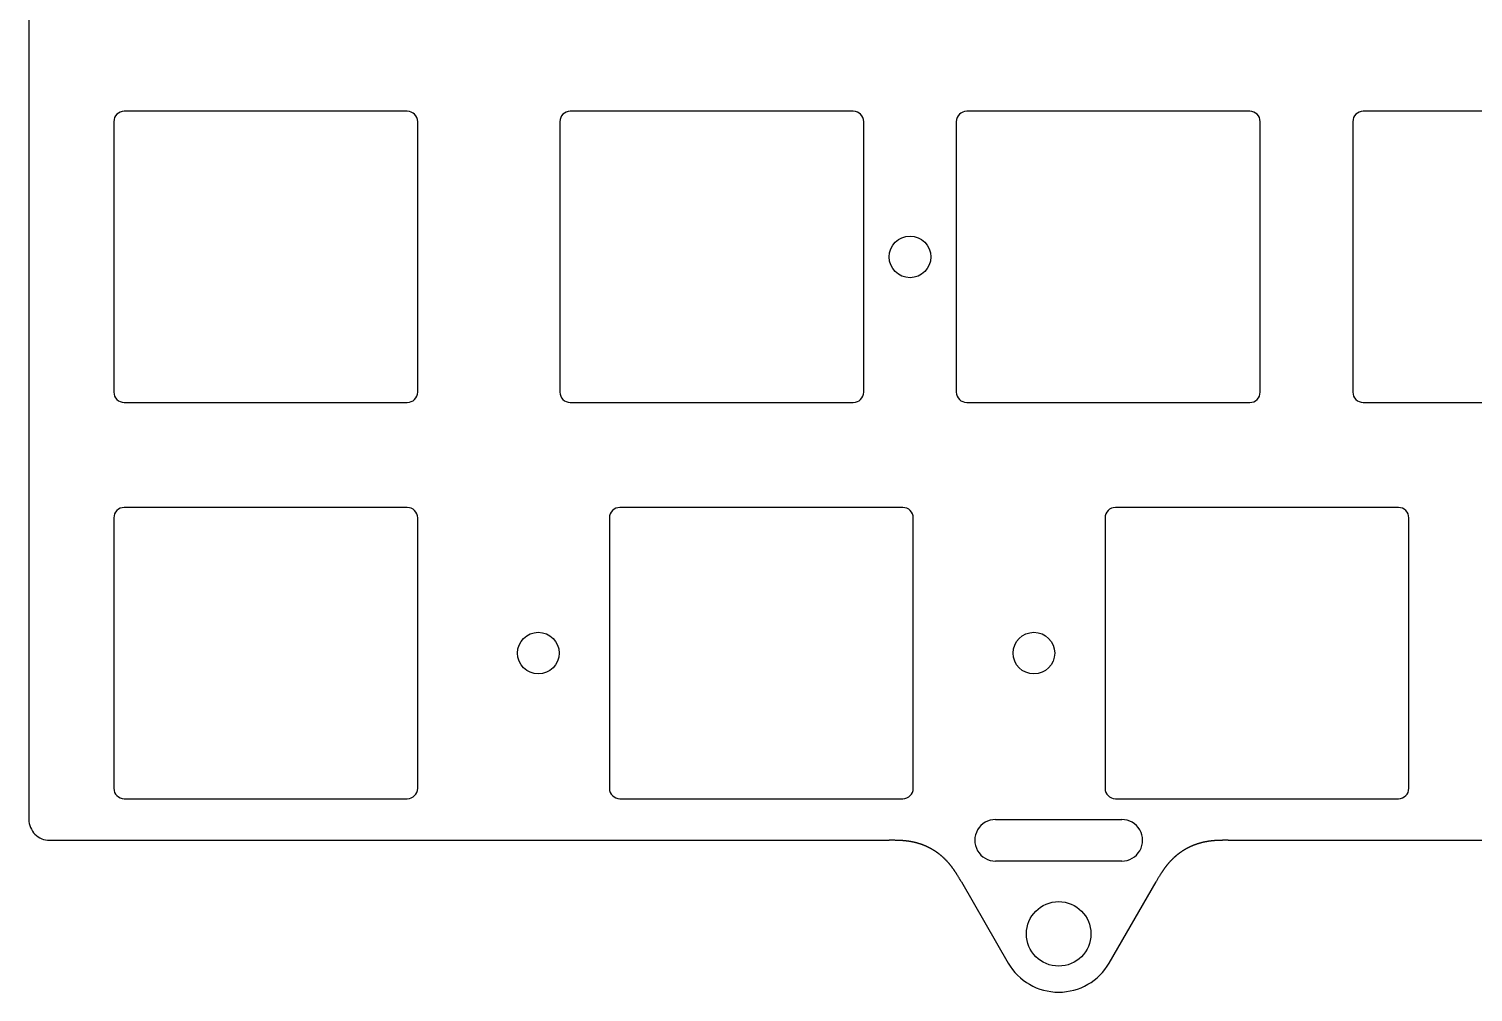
# Model space of a CAD drawing. Header units: millimetres. Extents: x -9 to 276, y -92 to 16.
# Drawn here: x -9 to 60.4, y -92.5 to -46.2 of the extents above; entities that cross this region are included whole.
import ezdxf

# ---------------------------------------------------------------- set-up
doc = ezdxf.new("R2010")
doc.units = ezdxf.units.MM
doc.layers.get('0').update_dxf_attribs({"linetype": 'CONTINUOUS'})
doc.layers.add('Edge.Cuts', color=53, linetype='CONTINUOUS', true_color=0xc8a339)

msp = doc.modelspace()

# ---------------------------------------------------------------- linework, layer by layer
for points in [[(-4.91875, -50.65), (-4.91875, -63.65, 0.414212391), (-4.41875, -64.15), (9.18125, -64.15, 0.414213562), (9.68125, -63.65), (9.68125, -50.65, 0.414213562), (9.18125, -50.15), (-4.41875, -50.15, 0.414212391)], [(16.5125, -50.65), (16.5125, -63.65, 0.414212391), (17.0125, -64.15), (30.6125, -64.15, 0.414213562), (31.1125, -63.65), (31.1125, -50.65, 0.414213562), (30.6125, -50.15), (17.0125, -50.15, 0.414212391)], [(-4.91875, -69.7), (-4.91875, -82.7, 0.414212391), (-4.41875, -83.2), (9.18125, -83.2, 0.414213562), (9.68125, -82.7), (9.68125, -69.7, 0.414213562), (9.18125, -69.2), (-4.41875, -69.2, 0.414212391)], [(32.99375, -69.2), (19.39375, -69.2, 0.414212391), (18.89375, -69.7), (18.89375, -82.7, 0.414212391), (19.39375, -83.2), (32.99375, -83.2, 0.414213562), (33.49375, -82.7), (33.49375, -69.7, 0.414213562)], [(43.20625, -83.2), (56.80625, -83.2, 0.414213562), (57.30625, -82.7), (57.30625, -69.7, 0.414213562), (56.80625, -69.2), (43.20625, -69.2, 0.414212391), (42.70625, -69.7), (42.70625, -82.7, 0.414212391)]]:
    msp.add_lwpolyline(points, format="xyb", close=True)
for centre in [(33.3375, -57.15), (15.478125, -76.2), (39.290625, -76.2)]:
    msp.add_circle(centre, 1)
at = {"layer": 'Edge.Cuts', "linetype": 'CONTINUOUS'}
for p, q in [((-9, 8), (-9, -84.2)), ((35.5625, -50.65), (35.5625, -63.65)), ((49.6625, -50.15), (36.0625, -50.15)), ((50.1625, -63.65), (50.1625, -50.65)), ((54.6125, -50.65), (54.6125, -63.65)), ((68.7125, -50.15), (55.1125, -50.15)), ((36.0625, -64.15), (49.6625, -64.15)), ((55.1125, -64.15), (68.7125, -64.15)), ((37.450012, -84.2), (43.512487, -84.2)), ((-8, -85.2), (32.340611, -85.2)), ((32.373517, -85.200003), (32.340611, -85.2)), ((32.421548, -85.200038), (32.373517, -85.200003)), ((32.461283, -85.200126), (32.421548, -85.200038)), ((32.49654, -85.200269), (32.461283, -85.200126)), ((32.528874, -85.20047), (32.49654, -85.200269)), ((32.5591, -85.20073), (32.528874, -85.20047)), ((32.58771, -85.201049), (32.5591, -85.20073)), ((32.615026, -85.201427), (32.58771, -85.201049)), ((32.641277, -85.201866), (32.615026, -85.201427)), ((32.666627, -85.202365), (32.641277, -85.201866)), ((32.691205, -85.202926), (32.666627, -85.202365)), ((32.715109, -85.203547), (32.691205, -85.202926)), ((32.738419, -85.20423), (32.715109, -85.203547)), ((32.761199, -85.204974), (32.738419, -85.20423)), ((32.783503, -85.20578), (32.761199, -85.204974)), ((32.805377, -85.206648), (32.783503, -85.20578)), ((32.826858, -85.207578), (32.805377, -85.206648)), ((32.847979, -85.20857), (32.826858, -85.207578)), ((32.86877, -85.209625), (32.847979, -85.20857)), ((32.889255, -85.210742), (32.86877, -85.209625)), ((32.909456, -85.211922), (32.889255, -85.210742)), ((32.929393, -85.213165), (32.909456, -85.211922)), ((32.949083, -85.214471), (32.929393, -85.213165)), ((32.968542, -85.21584), (32.949083, -85.214471)), ((32.987784, -85.217273), (32.968542, -85.21584)), ((33.006821, -85.218769), (32.987784, -85.217273)), ((33.025665, -85.220329), (33.006821, -85.218769)), ((33.044327, -85.221952), (33.025665, -85.220329)), ((33.062815, -85.22364), (33.044327, -85.221952)), ((33.08114, -85.225392), (33.062815, -85.22364)), ((33.09931, -85.227208), (33.08114, -85.225392)), ((33.117331, -85.229088), (33.09931, -85.227208)), ((33.13521, -85.231033), (33.117331, -85.229088)), ((33.152955, -85.233043), (33.13521, -85.231033)), ((33.170571, -85.235118), (33.152955, -85.233043)), ((33.188064, -85.237258), (33.170571, -85.235118)), ((33.20544, -85.239463), (33.188064, -85.237258)), ((33.222702, -85.241733), (33.20544, -85.239463)), ((33.239856, -85.244069), (33.222702, -85.241733)), ((33.256906, -85.246471), (33.239856, -85.244069)), ((33.273857, -85.248938), (33.256906, -85.246471)), ((33.290711, -85.251472), (33.273857, -85.248938)), ((33.307473, -85.254072), (33.290711, -85.251472)), ((33.324146, -85.256738), (33.307473, -85.254072)), ((33.340734, -85.259471), (33.324146, -85.256738)), ((33.357239, -85.26227), (33.340734, -85.259471)), ((33.373664, -85.265137), (33.357239, -85.26227)), ((33.390013, -85.268071), (33.373664, -85.265137)), ((33.406288, -85.271072), (33.390013, -85.268071)), ((33.422492, -85.27414), (33.406288, -85.271072)), ((33.438626, -85.277276), (33.422492, -85.27414)), ((33.454694, -85.28048), (33.438626, -85.277276)), ((33.470697, -85.283753), (33.454694, -85.28048)), ((33.486638, -85.287093), (33.470697, -85.283753)), ((33.502519, -85.290503), (33.486638, -85.287093)), ((33.518341, -85.29398), (33.502519, -85.290503)), ((33.534107, -85.297527), (33.518341, -85.29398)), ((33.549819, -85.301143), (33.534107, -85.297527)), ((33.565477, -85.304829), (33.549819, -85.301143)), ((33.581084, -85.308584), (33.565477, -85.304829)), ((33.596642, -85.312409), (33.581084, -85.308584)), ((33.612152, -85.316304), (33.596642, -85.312409)), ((33.627615, -85.32027), (33.612152, -85.316304)), ((33.643034, -85.324306), (33.627615, -85.32027)), ((33.658408, -85.328413), (33.643034, -85.324306)), ((33.673741, -85.332591), (33.658408, -85.328413)), ((33.689032, -85.33684), (33.673741, -85.332591)), ((33.704284, -85.341161), (33.689032, -85.33684)), ((33.719497, -85.345554), (33.704284, -85.341161)), ((33.734674, -85.350019), (33.719497, -85.345554)), ((33.749814, -85.354557), (33.734674, -85.350019)), ((47.219093, -85.352639), (47.205808, -85.356656)), ((47.232361, -85.348692), (47.219093, -85.352639)), ((47.245612, -85.344813), (47.232361, -85.348692)), ((47.258846, -85.341002), (47.245612, -85.344813)), ((47.272064, -85.337259), (47.258846, -85.341002)), ((47.285264, -85.333583), (47.272064, -85.337259)), ((47.298448, -85.329973), (47.285264, -85.333583)), ((47.311614, -85.326428), (47.298448, -85.329973)), ((47.324763, -85.322949), (47.311614, -85.326428)), ((47.337896, -85.319534), (47.324763, -85.322949)), ((47.351011, -85.316182), (47.337896, -85.319534)), ((47.364108, -85.312894), (47.351011, -85.316182)), ((47.377189, -85.309669), (47.364108, -85.312894)), ((47.390252, -85.306506), (47.377189, -85.309669)), ((47.403297, -85.303404), (47.390252, -85.306506)), ((47.416325, -85.300363), (47.403297, -85.303404)), ((47.429336, -85.297382), (47.416325, -85.300363)), ((47.442329, -85.294461), (47.429336, -85.297382)), ((47.455304, -85.291598), (47.442329, -85.294461)), ((47.468262, -85.288795), (47.455304, -85.291598)), ((47.481202, -85.286049), (47.468262, -85.288795)), ((47.494124, -85.28336), (47.481202, -85.286049)), ((47.507028, -85.280728), (47.494124, -85.28336)), ((47.519915, -85.278151), (47.507028, -85.280728)), ((47.532783, -85.27563), (47.519915, -85.278151)), ((47.545633, -85.273164), (47.532783, -85.27563)), ((47.558466, -85.270753), (47.545633, -85.273164)), ((47.57128, -85.268394), (47.558466, -85.270753)), ((47.584076, -85.266089), (47.57128, -85.268394)), ((47.596854, -85.263836), (47.584076, -85.266089)), ((47.609614, -85.261635), (47.596854, -85.263836)), ((47.622355, -85.259485), (47.609614, -85.261635)), ((47.635078, -85.257386), (47.622355, -85.259485)), ((47.647783, -85.255337), (47.635078, -85.257386)), ((47.660469, -85.253337), (47.647783, -85.255337)), ((47.673137, -85.251386), (47.660469, -85.253337)), ((47.685786, -85.249483), (47.673137, -85.251386)), ((47.698416, -85.247627), (47.685786, -85.249483)), ((47.711028, -85.245819), (47.698416, -85.247627)), ((47.723621, -85.244057), (47.711028, -85.245819)), ((47.736195, -85.242341), (47.723621, -85.244057)), ((47.74875, -85.240669), (47.736195, -85.242341)), ((47.761286, -85.239043), (47.74875, -85.240669)), ((47.773804, -85.23746), (47.761286, -85.239043)), ((47.786302, -85.235921), (47.773804, -85.23746)), ((47.798782, -85.234424), (47.786302, -85.235921)), ((47.811242, -85.23297), (47.798782, -85.234424)), ((47.823683, -85.231557), (47.811242, -85.23297)), ((47.836105, -85.230185), (47.823683, -85.231557)), ((47.848508, -85.228854), (47.836105, -85.230185)), ((47.860892, -85.227562), (47.848508, -85.228854)), ((47.873256, -85.22631), (47.860892, -85.227562)), ((47.8856, -85.225095), (47.873256, -85.22631)), ((47.897926, -85.223919), (47.8856, -85.225095)), ((47.910231, -85.22278), (47.897926, -85.223919)), ((47.922517, -85.221678), (47.910231, -85.22278)), ((47.934784, -85.220612), (47.922517, -85.221678)), ((47.947031, -85.219582), (47.934784, -85.220612)), ((47.959258, -85.218586), (47.947031, -85.219582)), ((47.971465, -85.217625), (47.959258, -85.218586)), ((47.983652, -85.216698), (47.971465, -85.217625)), ((47.99582, -85.215804), (47.983652, -85.216698)), ((48.007968, -85.214942), (47.99582, -85.215804)), ((48.020095, -85.214112), (48.007968, -85.214942)), ((48.032203, -85.213313), (48.020095, -85.214112)), ((48.04429, -85.212545), (48.032203, -85.213313)), ((48.056358, -85.211808), (48.04429, -85.212545)), ((48.068405, -85.211099), (48.056358, -85.211808)), ((48.080432, -85.21042), (48.068405, -85.211099)), ((48.092439, -85.209769), (48.080432, -85.21042)), ((48.104425, -85.209146), (48.092439, -85.209769)), ((48.116391, -85.208549), (48.104425, -85.209146)), ((48.128336, -85.20798), (48.116391, -85.208549)), ((48.140261, -85.207436), (48.128336, -85.20798)), ((48.152165, -85.206917), (48.140261, -85.207436)), ((48.164049, -85.206423), (48.152165, -85.206917)), ((48.175912, -85.205953), (48.164049, -85.206423)), ((48.187754, -85.205507), (48.175912, -85.205953)), ((48.199576, -85.205084), (48.187754, -85.205507)), ((48.211376, -85.204683), (48.199576, -85.205084)), ((48.223156, -85.204303), (48.211376, -85.204683)), ((48.234915, -85.203945), (48.223156, -85.204303)), ((48.25837, -85.203289), (48.234915, -85.203945)), ((48.28174, -85.20271), (48.25837, -85.203289)), ((48.305026, -85.202203), (48.28174, -85.20271)), ((48.328226, -85.201764), (48.305026, -85.202203)), ((48.351341, -85.201387), (48.328226, -85.201764)), ((48.37437, -85.201069), (48.351341, -85.201387)), ((48.397312, -85.200803), (48.37437, -85.201069)), ((48.420167, -85.200585), (48.397312, -85.200803)), ((48.442936, -85.200411), (48.420167, -85.200585)), ((48.465616, -85.200275), (48.442936, -85.200411)), ((48.488208, -85.200173), (48.465616, -85.200275)), ((48.510712, -85.2001), (48.488208, -85.200173)), ((48.533127, -85.200051), (48.510712, -85.2001)), ((48.577688, -85.200006), (48.533127, -85.200051)), ((48.621888, -85.2), (48.577688, -85.200006)), ((48.621888, -85.2), (218.078111, -85.2)), ((33.764919, -85.359167), (33.749814, -85.354557)), ((33.77999, -85.36385), (33.764919, -85.359167)), ((33.780644, -85.364055), (33.77999, -85.36385)), ((33.788181, -85.36643), (33.780644, -85.364055)), ((33.79571, -85.368824), (33.788181, -85.36643)), ((33.803231, -85.371236), (33.79571, -85.368824)), ((33.810744, -85.373666), (33.803231, -85.371236)), ((33.818249, -85.376115), (33.810744, -85.373666)), ((33.825746, -85.378583), (33.818249, -85.376115)), ((33.833236, -85.381069), (33.825746, -85.378583)), ((33.840717, -85.383573), (33.833236, -85.381069)), ((33.84819, -85.386095), (33.840717, -85.383573)), ((33.855655, -85.388636), (33.84819, -85.386095)), ((33.863112, -85.391196), (33.855655, -85.388636)), ((33.87056, -85.393773), (33.863112, -85.391196)), ((33.878001, -85.396369), (33.87056, -85.393773)), ((33.885433, -85.398984), (33.878001, -85.396369)), ((33.892858, -85.401617), (33.885433, -85.398984)), ((33.900274, -85.404268), (33.892858, -85.401617)), ((33.907682, -85.406937), (33.900274, -85.404268)), ((33.915081, -85.409624), (33.907682, -85.406937)), ((33.922472, -85.41233), (33.915081, -85.409624)), ((33.929855, -85.415054), (33.922472, -85.41233)), ((33.93723, -85.417797), (33.929855, -85.415054)), ((33.944596, -85.420557), (33.93723, -85.417797)), ((33.951954, -85.423336), (33.944596, -85.420557)), ((33.959303, -85.426133), (33.951954, -85.423336)), ((33.966644, -85.428948), (33.959303, -85.426133)), ((33.973977, -85.431781), (33.966644, -85.428948)), ((33.981301, -85.434633), (33.973977, -85.431781)), ((33.988616, -85.437503), (33.981301, -85.434633)), ((33.995923, -85.44039), (33.988616, -85.437503)), ((34.003222, -85.443296), (33.995923, -85.44039)), ((34.010512, -85.44622), (34.003222, -85.443296)), ((34.017793, -85.449162), (34.010512, -85.44622)), ((34.025065, -85.452123), (34.017793, -85.449162)), ((34.032329, -85.455101), (34.025065, -85.452123)), ((34.039585, -85.458097), (34.032329, -85.455101)), ((34.046831, -85.461111), (34.039585, -85.458097)), ((34.054069, -85.464144), (34.046831, -85.461111)), ((34.061298, -85.467194), (34.054069, -85.464144)), ((34.068518, -85.470263), (34.061298, -85.467194)), ((34.07573, -85.473349), (34.068518, -85.470263)), ((34.082933, -85.476453), (34.07573, -85.473349)), ((34.090126, -85.479576), (34.082933, -85.476453)), ((34.097312, -85.482716), (34.090126, -85.479576)), ((34.104488, -85.485874), (34.097312, -85.482716)), ((34.111655, -85.48905), (34.104488, -85.485874)), ((34.118813, -85.492244), (34.111655, -85.48905)), ((34.125962, -85.495456), (34.118813, -85.492244)), ((34.133102, -85.498686), (34.125962, -85.495456)), ((34.140234, -85.501934), (34.133102, -85.498686)), ((34.147356, -85.5052), (34.140234, -85.501934)), ((34.154469, -85.508483), (34.147356, -85.5052)), ((34.161573, -85.511784), (34.154469, -85.508483)), ((34.168668, -85.515103), (34.161573, -85.511784)), ((34.175754, -85.51844), (34.168668, -85.515103)), ((34.182831, -85.521795), (34.175754, -85.51844)), ((34.189898, -85.525167), (34.182831, -85.521795)), ((34.196956, -85.528558), (34.189898, -85.525167)), ((34.204005, -85.531966), (34.196956, -85.528558)), ((34.211045, -85.535391), (34.204005, -85.531966)), ((34.218075, -85.538835), (34.211045, -85.535391)), ((34.225097, -85.542296), (34.218075, -85.538835)), ((34.232108, -85.545775), (34.225097, -85.542296)), ((34.239111, -85.549271), (34.232108, -85.545775)), ((34.246104, -85.552786), (34.239111, -85.549271)), ((34.253088, -85.556317), (34.246104, -85.552786)), ((34.260062, -85.559867), (34.253088, -85.556317)), ((34.267027, -85.563434), (34.260062, -85.559867)), ((34.273982, -85.567019), (34.267027, -85.563434)), ((34.280928, -85.570621), (34.273982, -85.567019)), ((34.287864, -85.574241), (34.280928, -85.570621)), ((34.294791, -85.577879), (34.287864, -85.574241)), ((34.301708, -85.581534), (34.294791, -85.577879)), ((34.308616, -85.585206), (34.301708, -85.581534)), ((34.315514, -85.588897), (34.308616, -85.585206)), ((34.322402, -85.592604), (34.315514, -85.588897)), ((34.329281, -85.596329), (34.322402, -85.592604)), ((34.33615, -85.600072), (34.329281, -85.596329)), ((34.343009, -85.603832), (34.33615, -85.600072)), ((34.349859, -85.60761), (34.343009, -85.603832)), ((34.356698, -85.611405), (34.349859, -85.60761)), ((34.363528, -85.615218), (34.356698, -85.611405)), ((34.370348, -85.619048), (34.363528, -85.615218)), ((34.377159, -85.622895), (34.370348, -85.619048)), ((34.383959, -85.62676), (34.377159, -85.622895)), ((34.39075, -85.630642), (34.383959, -85.62676)), ((34.39753, -85.634542), (34.39075, -85.630642)), ((34.404301, -85.638459), (34.39753, -85.634542)), ((34.411062, -85.642393), (34.404301, -85.638459)), ((34.417813, -85.646344), (34.411062, -85.642393)), ((34.424553, -85.650313), (34.417813, -85.646344)), ((34.431284, -85.654299), (34.424553, -85.650313)), ((34.438005, -85.658303), (34.431284, -85.654299)), ((34.444715, -85.662324), (34.438005, -85.658303)), ((34.451416, -85.666362), (34.444715, -85.662324)), ((34.458106, -85.670417), (34.451416, -85.666362)), ((34.464787, -85.67449), (34.458106, -85.670417)), ((34.471457, -85.678579), (34.464787, -85.67449)), ((34.478116, -85.682686), (34.471457, -85.678579)), ((34.484766, -85.68681), (34.478116, -85.682686)), ((34.491405, -85.690952), (34.484766, -85.68681)), ((34.498034, -85.69511), (34.491405, -85.690952)), ((34.504653, -85.699286), (34.498034, -85.69511)), ((34.511262, -85.703479), (34.504653, -85.699286)), ((34.51786, -85.707688), (34.511262, -85.703479)), ((34.524448, -85.711915), (34.51786, -85.707688)), ((34.531025, -85.71616), (34.524448, -85.711915)), ((34.537592, -85.720421), (34.531025, -85.71616)), ((34.544148, -85.724699), (34.537592, -85.720421)), ((34.550694, -85.728994), (34.544148, -85.724699)), ((34.55723, -85.733307), (34.550694, -85.728994)), ((34.563755, -85.737636), (34.55723, -85.733307)), ((34.570269, -85.741982), (34.563755, -85.737636)), ((34.576773, -85.746346), (34.570269, -85.741982)), ((34.583267, -85.750726), (34.576773, -85.746346)), ((34.589749, -85.755123), (34.583267, -85.750726)), ((34.596222, -85.759538), (34.589749, -85.755123)), ((34.602683, -85.763969), (34.596222, -85.759538)), ((34.609134, -85.768417), (34.602683, -85.763969)), ((34.615574, -85.772882), (34.609134, -85.768417)), ((34.622003, -85.777364), (34.615574, -85.772882)), ((34.628422, -85.781863), (34.622003, -85.777364)), ((34.634829, -85.786379), (34.628422, -85.781863)), ((34.641226, -85.790911), (34.634829, -85.786379)), ((34.647613, -85.795461), (34.641226, -85.790911)), ((34.653988, -85.800027), (34.647613, -85.795461)), ((34.660352, -85.80461), (34.653988, -85.800027)), ((34.666706, -85.80921), (34.660352, -85.80461)), ((34.673048, -85.813826), (34.666706, -85.80921)), ((34.67938, -85.81846), (34.673048, -85.813826)), ((34.685701, -85.82311), (34.67938, -85.81846)), ((34.69201, -85.827777), (34.685701, -85.82311)), ((34.698309, -85.83246), (34.69201, -85.827777)), ((34.704597, -85.837161), (34.698309, -85.83246)), ((34.710873, -85.841878), (34.704597, -85.837161)), ((34.717139, -85.846611), (34.710873, -85.841878)), ((34.723393, -85.851362), (34.717139, -85.846611)), ((34.729636, -85.856129), (34.723393, -85.851362)), ((34.735868, -85.860913), (34.729636, -85.856129)), ((34.742089, -85.865713), (34.735868, -85.860913)), ((34.748299, -85.87053), (34.742089, -85.865713)), ((34.754497, -85.875363), (34.748299, -85.87053)), ((34.760684, -85.880213), (34.754497, -85.875363)), ((34.76686, -85.88508), (34.760684, -85.880213)), ((34.773025, -85.889963), (34.76686, -85.88508)), ((34.779178, -85.894863), (34.773025, -85.889963)), ((34.78532, -85.899779), (34.779178, -85.894863)), ((34.79145, -85.904712), (34.78532, -85.899779)), ((34.797569, -85.909662), (34.79145, -85.904712)), ((34.803677, -85.914627), (34.797569, -85.909662)), ((34.809773, -85.91961), (34.803677, -85.914627)), ((34.815858, -85.924608), (34.809773, -85.91961)), ((34.821931, -85.929623), (34.815858, -85.924608)), ((34.827993, -85.934655), (34.821931, -85.929623)), ((34.834043, -85.939703), (34.827993, -85.934655)), ((34.845023, -85.948931), (34.834043, -85.939703)), ((34.855928, -85.958183), (34.845023, -85.948931)), ((34.86676, -85.96746), (34.855928, -85.958183)), ((34.877518, -85.97676), (34.86676, -85.96746)), ((34.888203, -85.986083), (34.877518, -85.97676)), ((34.898816, -85.995429), (34.888203, -85.986083)), ((34.909358, -86.004797), (34.898816, -85.995429)), ((34.919828, -86.014188), (34.909358, -86.004797)), ((34.930227, -86.023601), (34.919828, -86.014188)), ((34.940556, -86.033035), (34.930227, -86.023601)), ((34.950815, -86.04249), (34.940556, -86.033035)), ((34.961005, -86.051967), (34.950815, -86.04249)), ((46.007783, -86.046097), (45.996238, -86.056873)), ((46.019374, -86.035386), (46.007783, -86.046097)), ((46.019877, -86.034924), (46.019374, -86.035386)), ((46.025702, -86.029584), (46.019877, -86.034924)), ((46.031539, -86.024261), (46.025702, -86.029584)), ((46.037389, -86.018953), (46.031539, -86.024261)), ((46.04325, -86.013662), (46.037389, -86.018953)), ((46.049124, -86.008387), (46.04325, -86.013662)), ((46.055009, -86.003128), (46.049124, -86.008387)), ((46.060907, -85.997885), (46.055009, -86.003128)), ((46.066816, -85.992658), (46.060907, -85.997885)), ((46.072737, -85.987447), (46.066816, -85.992658)), ((46.07867, -85.982253), (46.072737, -85.987447)), ((46.084615, -85.977075), (46.07867, -85.982253)), ((46.090572, -85.971913), (46.084615, -85.977075)), ((46.096541, -85.966767), (46.090572, -85.971913)), ((46.102521, -85.961638), (46.096541, -85.966767)), ((46.108513, -85.956524), (46.102521, -85.961638)), ((46.114517, -85.951427), (46.108513, -85.956524)), ((46.120533, -85.946347), (46.114517, -85.951427)), ((46.12656, -85.941282), (46.120533, -85.946347)), ((46.132599, -85.936234), (46.12656, -85.941282)), ((46.13865, -85.931202), (46.132599, -85.936234)), ((46.144712, -85.926187), (46.13865, -85.931202)), ((46.150786, -85.921188), (46.144712, -85.926187)), ((46.156871, -85.916205), (46.150786, -85.921188)), ((46.162968, -85.911239), (46.156871, -85.916205)), ((46.169077, -85.906289), (46.162968, -85.911239)), ((46.175197, -85.901355), (46.169077, -85.906289)), ((46.181328, -85.896438), (46.175197, -85.901355)), ((46.187471, -85.891538), (46.181328, -85.896438)), ((46.193626, -85.886653), (46.187471, -85.891538)), ((46.199791, -85.881786), (46.193626, -85.886653)), ((46.205969, -85.876935), (46.199791, -85.881786)), ((46.212157, -85.8721), (46.205969, -85.876935)), ((46.218357, -85.867282), (46.212157, -85.8721)), ((46.224568, -85.86248), (46.218357, -85.867282)), ((46.230791, -85.857695), (46.224568, -85.86248)), ((46.237025, -85.852926), (46.230791, -85.857695)), ((46.24327, -85.848174), (46.237025, -85.852926)), ((46.249526, -85.843439), (46.24327, -85.848174)), ((46.255794, -85.83872), (46.249526, -85.843439)), ((46.262072, -85.834018), (46.255794, -85.83872)), ((46.268362, -85.829332), (46.262072, -85.834018)), ((46.274663, -85.824664), (46.268362, -85.829332)), ((46.280975, -85.820011), (46.274663, -85.824664)), ((46.287299, -85.815376), (46.280975, -85.820011)), ((46.293633, -85.810757), (46.287299, -85.815376)), ((46.299978, -85.806155), (46.293633, -85.810757)), ((46.306334, -85.801569), (46.299978, -85.806155)), ((46.312702, -85.797), (46.306334, -85.801569)), ((46.31908, -85.792448), (46.312702, -85.797)), ((46.325469, -85.787913), (46.31908, -85.792448)), ((46.331869, -85.783395), (46.325469, -85.787913)), ((46.33828, -85.778893), (46.331869, -85.783395)), ((46.344702, -85.774408), (46.33828, -85.778893)), ((46.351135, -85.76994), (46.344702, -85.774408)), ((46.357579, -85.765489), (46.351135, -85.76994)), ((46.364033, -85.761055), (46.357579, -85.765489)), ((46.370498, -85.756637), (46.364033, -85.761055)), ((46.376974, -85.752236), (46.370498, -85.756637)), ((46.383461, -85.747853), (46.376974, -85.752236)), ((46.389958, -85.743486), (46.383461, -85.747853)), ((46.396466, -85.739136), (46.389958, -85.743486)), ((46.402985, -85.734803), (46.396466, -85.739136)), ((46.409514, -85.730487), (46.402985, -85.734803)), ((46.416054, -85.726188), (46.409514, -85.730487)), ((46.422605, -85.721905), (46.416054, -85.726188)), ((46.429166, -85.71764), (46.422605, -85.721905)), ((46.435737, -85.713392), (46.429166, -85.71764)), ((46.44232, -85.709161), (46.435737, -85.713392)), ((46.448912, -85.704947), (46.44232, -85.709161)), ((46.455515, -85.70075), (46.448912, -85.704947)), ((46.462129, -85.69657), (46.455515, -85.70075)), ((46.468753, -85.692407), (46.462129, -85.69657)), ((46.475387, -85.688261), (46.468753, -85.692407)), ((46.482032, -85.684132), (46.475387, -85.688261)), ((46.488687, -85.680021), (46.482032, -85.684132)), ((46.495353, -85.675926), (46.488687, -85.680021)), ((46.502029, -85.671849), (46.495353, -85.675926)), ((46.508715, -85.667789), (46.502029, -85.671849)), ((46.515411, -85.663746), (46.508715, -85.667789)), ((46.522117, -85.65972), (46.515411, -85.663746)), ((46.528834, -85.655711), (46.522117, -85.65972)), ((46.535561, -85.65172), (46.528834, -85.655711)), ((46.542298, -85.647745), (46.535561, -85.65172)), ((46.549046, -85.643788), (46.542298, -85.647745)), ((46.555803, -85.639849), (46.549046, -85.643788)), ((46.56257, -85.635926), (46.555803, -85.639849)), ((46.569348, -85.632021), (46.56257, -85.635926)), ((46.576135, -85.628133), (46.569348, -85.632021)), ((46.582933, -85.624263), (46.576135, -85.628133)), ((46.58974, -85.62041), (46.582933, -85.624263)), ((46.596558, -85.616574), (46.58974, -85.62041)), ((46.603385, -85.612755), (46.596558, -85.616574)), ((46.610223, -85.608954), (46.603385, -85.612755)), ((46.61707, -85.60517), (46.610223, -85.608954)), ((46.623927, -85.601404), (46.61707, -85.60517)), ((46.630794, -85.597655), (46.623927, -85.601404)), ((46.637671, -85.593923), (46.630794, -85.597655)), ((46.644558, -85.590209), (46.637671, -85.593923)), ((46.651454, -85.586512), (46.644558, -85.590209)), ((46.65836, -85.582833), (46.651454, -85.586512)), ((46.665276, -85.579172), (46.65836, -85.582833)), ((46.672202, -85.575527), (46.665276, -85.579172)), ((46.679137, -85.571901), (46.672202, -85.575527)), ((46.686082, -85.568291), (46.679137, -85.571901)), ((46.693037, -85.5647), (46.686082, -85.568291)), ((46.700001, -85.561126), (46.693037, -85.5647)), ((46.706975, -85.557569), (46.700001, -85.561126)), ((46.713958, -85.55403), (46.706975, -85.557569)), ((46.720951, -85.550509), (46.713958, -85.55403)), ((46.727953, -85.547005), (46.720951, -85.550509)), ((46.734965, -85.543519), (46.727953, -85.547005)), ((46.741986, -85.54005), (46.734965, -85.543519)), ((46.749017, -85.536599), (46.741986, -85.54005)), ((46.756057, -85.533166), (46.749017, -85.536599)), ((46.763107, -85.529751), (46.756057, -85.533166)), ((46.770166, -85.526353), (46.763107, -85.529751)), ((46.777234, -85.522973), (46.770166, -85.526353)), ((46.784311, -85.51961), (46.777234, -85.522973)), ((46.791398, -85.516265), (46.784311, -85.51961)), ((46.798495, -85.512938), (46.791398, -85.516265)), ((46.8056, -85.509629), (46.798495, -85.512938)), ((46.812714, -85.506338), (46.8056, -85.509629)), ((46.819838, -85.503064), (46.812714, -85.506338)), ((46.826971, -85.499808), (46.819838, -85.503064)), ((46.834113, -85.49657), (46.826971, -85.499808)), ((46.841265, -85.49335), (46.834113, -85.49657)), ((46.848425, -85.490148), (46.841265, -85.49335)), ((46.855594, -85.486963), (46.848425, -85.490148)), ((46.862773, -85.483796), (46.855594, -85.486963)), ((46.86996, -85.480648), (46.862773, -85.483796)), ((46.877157, -85.477517), (46.86996, -85.480648)), ((46.884362, -85.474404), (46.877157, -85.477517)), ((46.891577, -85.471309), (46.884362, -85.474404)), ((46.8988, -85.468231), (46.891577, -85.471309)), ((46.906032, -85.465172), (46.8988, -85.468231)), ((46.913273, -85.462131), (46.906032, -85.465172)), ((46.920523, -85.459108), (46.913273, -85.462131)), ((46.927782, -85.456103), (46.920523, -85.459108)), ((46.93505, -85.453115), (46.927782, -85.456103)), ((46.942326, -85.450146), (46.93505, -85.453115)), ((46.949611, -85.447195), (46.942326, -85.450146)), ((46.956905, -85.444262), (46.949611, -85.447195)), ((46.964208, -85.441347), (46.956905, -85.444262)), ((46.971519, -85.43845), (46.964208, -85.441347)), ((46.978839, -85.435571), (46.971519, -85.43845)), ((46.986168, -85.43271), (46.978839, -85.435571)), ((46.993505, -85.429867), (46.986168, -85.43271)), ((47.00085, -85.427042), (46.993505, -85.429867)), ((47.008205, -85.424236), (47.00085, -85.427042)), ((47.015568, -85.421448), (47.008205, -85.424236)), ((47.022939, -85.418677), (47.015568, -85.421448)), ((47.030319, -85.415925), (47.022939, -85.418677)), ((47.037707, -85.413192), (47.030319, -85.415925)), ((47.045104, -85.410476), (47.037707, -85.413192)), ((47.058586, -85.405581), (47.045104, -85.410476)), ((47.072051, -85.400763), (47.058586, -85.405581)), ((47.0855, -85.396021), (47.072051, -85.400763)), ((47.098933, -85.391354), (47.0855, -85.396021)), ((47.11235, -85.386762), (47.098933, -85.391354)), ((47.125751, -85.382244), (47.11235, -85.386762)), ((47.139135, -85.377799), (47.125751, -85.382244)), ((47.152502, -85.373427), (47.139135, -85.377799)), ((47.165854, -85.369127), (47.152502, -85.373427)), ((47.179188, -85.364899), (47.165854, -85.369127)), ((47.192506, -85.360742), (47.179188, -85.364899)), ((47.205808, -85.356656), (47.192506, -85.360742)), ((34.971125, -86.061463), (34.961005, -86.051967)), ((34.981178, -86.07098), (34.971125, -86.061463)), ((34.991163, -86.080516), (34.981178, -86.07098)), ((35.00108, -86.090072), (34.991163, -86.080516)), ((35.01093, -86.099647), (35.00108, -86.090072)), ((35.020714, -86.109241), (35.01093, -86.099647)), ((35.030433, -86.118853), (35.020714, -86.109241)), ((35.040086, -86.128484), (35.030433, -86.118853)), ((35.049674, -86.138131), (35.040086, -86.128484)), ((35.059197, -86.147797), (35.049674, -86.138131)), ((35.068657, -86.157479), (35.059197, -86.147797)), ((35.078053, -86.167178), (35.068657, -86.157479)), ((35.087387, -86.176893), (35.078053, -86.167178)), ((35.096658, -86.186624), (35.087387, -86.176893)), ((35.105867, -86.196371), (35.096658, -86.186624)), ((35.115014, -86.206133), (35.105867, -86.196371)), ((35.124101, -86.21591), (35.115014, -86.206133)), ((35.133128, -86.225702), (35.124101, -86.21591)), ((35.142094, -86.235508), (35.133128, -86.225702)), ((35.151001, -86.245328), (35.142094, -86.235508)), ((35.159849, -86.255161), (35.151001, -86.245328)), ((35.168639, -86.265007), (35.159849, -86.255161)), ((35.177371, -86.274867), (35.168639, -86.265007)), ((35.186045, -86.284739), (35.177371, -86.274867)), ((35.194662, -86.294623), (35.186045, -86.284739)), ((35.203223, -86.304518), (35.194662, -86.294623)), ((35.211728, -86.314426), (35.203223, -86.304518)), ((35.220177, -86.324344), (35.211728, -86.314426)), ((35.228572, -86.334273), (35.220177, -86.324344)), ((35.236912, -86.344213), (35.228572, -86.334273)), ((35.245198, -86.354163), (35.236912, -86.344213)), ((35.25343, -86.364122), (35.245198, -86.354163)), ((35.26161, -86.374091), (35.25343, -86.364122)), ((35.269737, -86.384069), (35.26161, -86.374091)), ((35.277812, -86.394055), (35.269737, -86.384069)), ((35.285835, -86.40405), (35.277812, -86.394055)), ((35.293808, -86.414053), (35.285835, -86.40405)), ((35.30173, -86.424063), (35.293808, -86.414053)), ((35.309602, -86.434081), (35.30173, -86.424063)), ((35.317424, -86.444106), (35.309602, -86.434081)), ((35.325198, -86.454137), (35.317424, -86.444106)), ((35.332923, -86.464175), (35.325198, -86.454137)), ((35.3406, -86.474219), (35.332923, -86.464175)), ((35.348229, -86.484268), (35.3406, -86.474219)), ((35.355811, -86.494322), (35.348229, -86.484268)), ((35.363347, -86.504381), (35.355811, -86.494322)), ((35.370837, -86.514445), (35.363347, -86.504381)), ((35.378281, -86.524513), (35.370837, -86.514445)), ((35.38568, -86.534585), (35.378281, -86.524513)), ((35.393034, -86.54466), (35.38568, -86.534585)), ((35.400345, -86.554739), (35.393034, -86.54466)), ((35.407612, -86.56482), (35.400345, -86.554739)), ((35.414835, -86.574904), (35.407612, -86.56482)), ((35.422017, -86.58499), (35.414835, -86.574904)), ((35.429156, -86.595077), (35.422017, -86.58499)), ((35.436253, -86.605166), (35.429156, -86.595077)), ((35.443309, -86.615256), (35.436253, -86.605166)), ((35.450325, -86.625347), (35.443309, -86.615256)), ((35.457301, -86.635439), (35.450325, -86.625347)), ((35.464237, -86.64553), (35.457301, -86.635439)), ((35.471134, -86.655621), (35.464237, -86.64553)), ((35.477992, -86.665711), (35.471134, -86.655621)), ((35.484812, -86.6758), (35.477992, -86.665711)), ((35.491595, -86.685888), (35.484812, -86.6758)), ((35.49834, -86.695974), (35.491595, -86.685888)), ((35.505049, -86.706058), (35.49834, -86.695974)), ((35.511722, -86.71614), (35.505049, -86.706058)), ((35.518359, -86.726219), (35.511722, -86.71614)), ((35.52496, -86.736295), (35.518359, -86.726219)), ((35.531528, -86.746368), (35.52496, -86.736295)), ((43.512487, -86.2), (37.450012, -86.2)), ((45.441409, -86.730235), (45.430199, -86.747417)), ((45.452532, -86.71333), (45.441409, -86.730235)), ((45.463577, -86.696686), (45.452532, -86.71333)), ((45.474553, -86.680287), (45.463577, -86.696686)), ((45.485468, -86.664119), (45.474553, -86.680287)), ((45.496329, -86.648172), (45.485468, -86.664119)), ((45.507144, -86.632433), (45.496329, -86.648172)), ((45.517917, -86.616894), (45.507144, -86.632433)), ((45.528654, -86.601544), (45.517917, -86.616894)), ((45.53936, -86.586376), (45.528654, -86.601544)), ((45.550039, -86.571382), (45.53936, -86.586376)), ((45.560697, -86.556555), (45.550039, -86.571382)), ((45.571336, -86.541888), (45.560697, -86.556555)), ((45.58196, -86.527377), (45.571336, -86.541888)), ((45.592573, -86.513014), (45.58196, -86.527377)), ((45.603178, -86.498795), (45.592573, -86.513014)), ((45.613778, -86.484715), (45.603178, -86.498795)), ((45.624375, -86.47077), (45.613778, -86.484715)), ((45.634973, -86.456956), (45.624375, -86.47077)), ((45.645573, -86.443268), (45.634973, -86.456956)), ((45.656178, -86.429703), (45.645573, -86.443268)), ((45.66679, -86.416257), (45.656178, -86.429703)), ((45.677411, -86.402928), (45.66679, -86.416257)), ((45.688044, -86.389711), (45.677411, -86.402928)), ((45.698689, -86.376605), (45.688044, -86.389711)), ((45.70935, -86.363606), (45.698689, -86.376605)), ((45.720027, -86.350712), (45.70935, -86.363606)), ((45.730722, -86.33792), (45.720027, -86.350712)), ((45.741437, -86.325228), (45.730722, -86.33792)), ((45.752174, -86.312634), (45.741437, -86.325228)), ((45.762933, -86.300136), (45.752174, -86.312634)), ((45.773716, -86.287731), (45.762933, -86.300136)), ((45.784525, -86.275418), (45.773716, -86.287731)), ((45.795361, -86.263194), (45.784525, -86.275418)), ((45.806224, -86.251059), (45.795361, -86.263194)), ((45.817117, -86.239011), (45.806224, -86.251059)), ((45.82804, -86.227047), (45.817117, -86.239011)), ((45.838995, -86.215167), (45.82804, -86.227047)), ((45.849982, -86.203368), (45.838995, -86.215167)), ((45.861003, -86.19165), (45.849982, -86.203368)), ((45.872059, -86.180011), (45.861003, -86.19165)), ((45.883151, -86.16845), (45.872059, -86.180011)), ((45.894279, -86.156966), (45.883151, -86.16845)), ((45.905445, -86.145557), (45.894279, -86.156966)), ((45.916649, -86.134222), (45.905445, -86.145557)), ((45.927893, -86.122961), (45.916649, -86.134222)), ((45.939178, -86.111772), (45.927893, -86.122961)), ((45.950504, -86.100653), (45.939178, -86.111772)), ((45.961872, -86.089605), (45.950504, -86.100653)), ((45.973283, -86.078627), (45.961872, -86.089605)), ((45.984738, -86.067716), (45.973283, -86.078627)), ((45.996238, -86.056873), (45.984738, -86.067716)), ((35.53806, -86.756436), (35.531528, -86.746368)), ((35.54456, -86.766501), (35.53806, -86.756436)), ((35.551026, -86.776561), (35.54456, -86.766501)), ((35.557459, -86.786616), (35.551026, -86.776561)), ((35.563861, -86.796667), (35.557459, -86.786616)), ((35.57023, -86.806711), (35.563861, -86.796667)), ((35.576568, -86.81675), (35.57023, -86.806711)), ((35.582876, -86.826783), (35.576568, -86.81675)), ((35.589154, -86.836809), (35.582876, -86.826783)), ((35.595401, -86.846828), (35.589154, -86.836809)), ((35.60162, -86.85684), (35.595401, -86.846828)), ((35.60781, -86.866844), (35.60162, -86.85684)), ((35.620105, -86.886828), (35.60781, -86.866844)), ((35.632292, -86.906778), (35.620105, -86.886828)), ((35.644373, -86.926691), (35.632292, -86.906778)), ((35.656354, -86.946563), (35.644373, -86.926691)), ((35.668237, -86.966393), (35.656354, -86.946563)), ((35.680028, -86.986177), (35.668237, -86.966393)), ((35.691729, -87.005913), (35.680028, -86.986177)), ((35.703345, -87.025598), (35.691729, -87.005913)), ((35.71488, -87.045228), (35.703345, -87.025598)), ((35.726338, -87.064802), (35.71488, -87.045228)), ((35.737722, -87.084317), (35.726338, -87.064802)), ((35.749037, -87.103769), (35.737722, -87.084317)), ((35.760287, -87.123156), (35.749037, -87.103769)), ((35.782606, -87.161725), (35.760287, -87.123156)), ((35.804712, -87.2), (35.782606, -87.161725)), ((35.804712, -87.2), (38.056379, -91.1)), ((42.906121, -91.1), (45.157787, -87.2)), ((45.174237, -87.171513), (45.157787, -87.2)), ((45.198284, -87.129933), (45.174237, -87.171513)), ((45.218228, -87.095565), (45.198284, -87.129933)), ((45.235981, -87.065102), (45.218228, -87.095565)), ((45.252322, -87.0372), (45.235981, -87.065102)), ((45.26766, -87.011153), (45.252322, -87.0372)), ((45.282241, -86.986536), (45.26766, -87.011153)), ((45.296227, -86.963068), (45.282241, -86.986536)), ((45.309733, -86.940554), (45.296227, -86.963068)), ((45.322841, -86.918849), (45.309733, -86.940554)), ((45.335615, -86.897844), (45.322841, -86.918849)), ((45.348105, -86.877453), (45.335615, -86.897844)), ((45.360351, -86.857608), (45.348105, -86.877453)), ((45.372386, -86.838252), (45.360351, -86.857608)), ((45.384236, -86.819339), (45.372386, -86.838252)), ((45.395924, -86.800829), (45.384236, -86.819339)), ((45.40747, -86.782691), (45.395924, -86.800829)), ((45.41889, -86.764895), (45.40747, -86.782691)), ((45.430199, -86.747417), (45.41889, -86.764895))]:
    msp.add_line(p, q, dxfattribs=at)
at = {"layer": 'Edge.Cuts'}
msp.add_circle((40.48125, -89.7), 1.55, dxfattribs=at)
for centre, radius, start, end in [((36.06264, -50.65006), 0.50014, 90.01603826, 179.99312643), ((49.6625, -50.65), 0.5, 0, 90), ((55.1126, -50.6501), 0.5001, 90.01145499, 179.98854314), ((36.0625, -63.65), 0.5, -180, -90), ((49.6626, -63.6501), 0.4999, -90.01146333, 0.01146145), ((55.1125, -63.65), 0.5, -180, -90), ((-8, -84.200001), 0.999999, -180.0000573, -90), ((37.45, -85.200001), 0.999999, -270.00068755, -89.99931245), ((43.5125, -85.200001), 1.000001, -90.00074485, 90.00074484), ((40.48125, -89.7), 2.8, -149.99999866, -30.00000134)]:
    msp.add_arc(centre, radius, start, end, dxfattribs=at)

doc.saveas('drawing.dxf')
